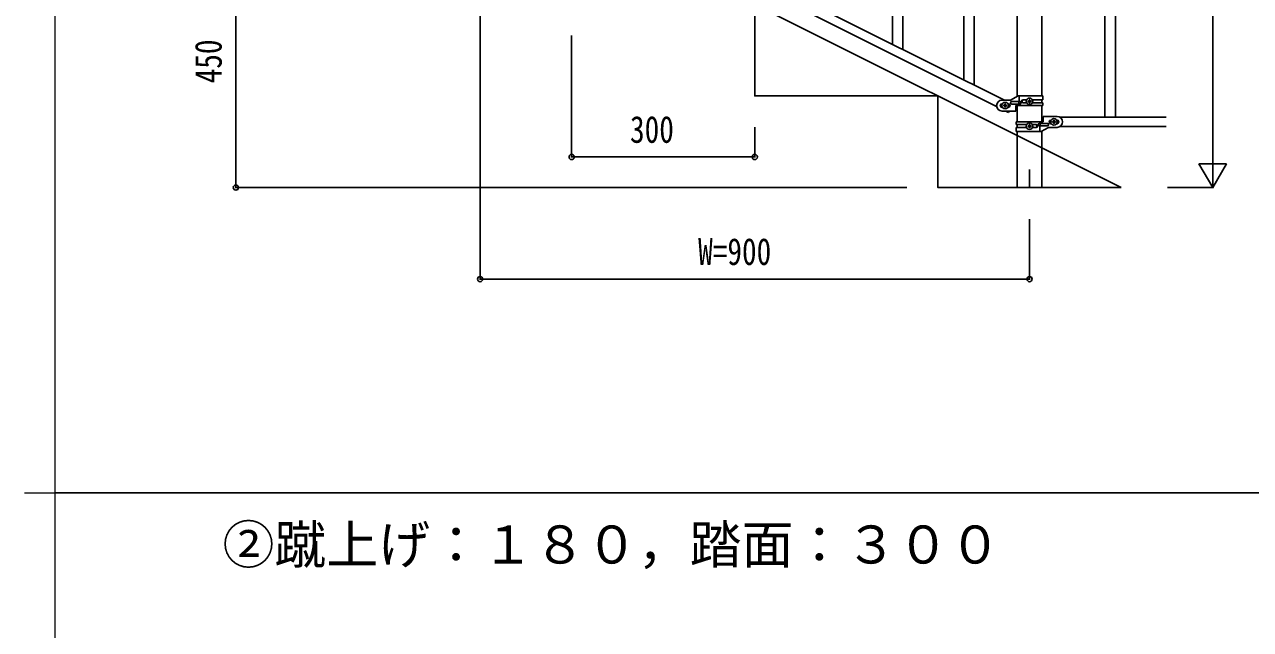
# Model space of a CAD drawing. Units: millimetres, scale not verified. Extents: x -4143 to 4140, y -2900 to 2898.
# Drawn here: x -3890 to -1882, y -26 to 964 of the extents above; entities that cross this region are included whole.
import ezdxf
from ezdxf.enums import TextEntityAlignment as Align

# ---------------------------------------------------------------- set-up
doc = ezdxf.new("R2010")
doc.units = ezdxf.units.MM
doc.header["$LTSCALE"] = 10
for name, color, linetype in [('0-1_USER1', 3, 'Continuous'), ('0-2_YKK_12', 2, 'Continuous'), ('0-3_YKK_A1', 4, 'Continuous'), ('0-4_YKK_D', 6, 'Continuous')]:
    doc.layers.add(name, color=color, linetype=linetype)
doc.layers.add('0-5_YKK_ZWAK', color=92, linetype='Continuous', lineweight=18)
doc.styles.add('ＭＳ ゴシック', font='')
doc.styles.get('ＭＳ ゴシック').set_extended_font_data('MS Gothic')

msp = doc.modelspace()

# ---------------------------------------------------------------- linework, layer by layer
at = {"layer": '0-2_YKK_12'}
msp.add_line((-2243.97, 727.16), (-2243.97, 697.5), dxfattribs=at)
at = {"layer": '0-3_YKK_A1'}
for p, q in [((-2351.47, 873.84), (-2351.47, 1729.12)), ((-2334.47, 865.34), (-2334.47, 1720.61)), ((-2120.47, 1672.54), (-2120.47, 812.54)), ((-2103.47, 1672.54), (-2103.47, 812.54)), ((-2264.22, 846.9), (-2264.22, 1602.54)), ((-2223.72, 1602.54), (-2223.72, 847.7)), ((-2468.47, 932.35), (-2468.47, 1266.24)), ((-2451.47, 923.85), (-2451.47, 1273.32)), ((-3102.75, 1232.79), (-2297.86, 830.25)), ((-3090.09, 1243.23), (-2285.2, 840.7)), ((-2093.97, 697.5), (-2993.97, 1147.5)), ((-2262.85, 847.7), (-2274.97, 840.7)), ((-2221.97, 847.7), (-2262.85, 847.7)), ((-2260.94, 838.2), (-2260.94, 847.7)), ((-2221.97, 841.2), (-2221.97, 847.7)), ((-2288.97, 840.7), (-2274.97, 840.7)), ((-2288.34, 834.7), (-2288.97, 834.7)), ((-2288.34, 828.7), (-2288.97, 828.7)), ((-2285.41, 831.22), (-2286.37, 831.22)), ((-2282.53, 832.18), (-2281.57, 832.18)), ((-2278.97, 834.7), (-2279.6, 834.7)), ((-2278.97, 828.7), (-2279.6, 828.7)), ((-2273.17, 838.2), (-2260.09, 838.2)), ((-2273.17, 834.2), (-2260.09, 834.2)), ((-2266.47, 831.7), (-2266.47, 822.7)), ((-2221.97, 831.7), (-2266.47, 831.7)), ((-2264.22, 805.04), (-2264.22, 831.7)), ((-2261.5, 834.2), (-2261.5, 838.2)), ((-2260.94, 831.7), (-2260.94, 834.2)), ((-2254.57, 841.2), (-2248.65, 841.2)), ((-2254.57, 836.2), (-2248.65, 836.2)), ((-2245.41, 839.18), (-2246.37, 839.18)), ((-2242.53, 838.22), (-2241.57, 838.22)), ((-2239.3, 841.2), (-2221.97, 841.2)), ((-2239.3, 836.2), (-2221.97, 836.2)), ((-2223.72, 841.2), (-2223.72, 836.2)), ((-2223.72, 831.7), (-2223.72, 805.04)), ((-2221.97, 831.7), (-2221.97, 836.2)), ((-2288.97, 822.7), (-2266.47, 822.7)), ((-2282.75, 822.7), (-2278.38, 820.52)), ((-2277.29, 822.7), (-2278.38, 820.52)), ((-2265.97, 805.04), (-2265.97, 800.54)), ((-2265.97, 805.04), (-2221.47, 805.04)), ((-2227, 805.04), (-2227, 802.54)), ((-2221.47, 805.04), (-2221.47, 814.04)), ((-2198.97, 814.04), (-2221.47, 814.04)), ((-2208.97, 808.04), (-2208.34, 808.04)), ((-2205.41, 805.52), (-2206.37, 805.52)), ((-2202.53, 804.56), (-2201.57, 804.56)), ((-2199.6, 808.04), (-2198.97, 808.04)), ((-2194, 812.54), (-2020.12, 812.54)), ((-2248.65, 800.54), (-2265.97, 800.54)), ((-2265.97, 795.54), (-2265.97, 789.04)), ((-2248.65, 795.54), (-2265.97, 795.54)), ((-2265.97, 789.04), (-2225.1, 789.04)), ((-2264.22, 795.54), (-2264.22, 800.54)), ((-2264.22, 697.5), (-2264.22, 789.04)), ((-2245.41, 798.52), (-2246.37, 798.52)), ((-2242.53, 797.56), (-2241.57, 797.56)), ((-2233.38, 800.54), (-2239.3, 800.54)), ((-2233.38, 795.54), (-2239.3, 795.54)), ((-2214.77, 802.54), (-2227.85, 802.54)), ((-2214.77, 798.54), (-2227.85, 798.54)), ((-2227, 798.54), (-2227, 789.04)), ((-2226.45, 802.54), (-2226.45, 798.54)), ((-2225.1, 789.04), (-2212.97, 796.04)), ((-2223.72, 789.83), (-2223.72, 697.5)), ((-2198.97, 796.04), (-2212.97, 796.04)), ((-2208.97, 802.04), (-2208.34, 802.04)), ((-2199.6, 802.04), (-2198.97, 802.04)), ((-2194, 797.54), (-2020.12, 797.54)), ((-3840.08, 197.5), (3959.92, 197.5))]:
    msp.add_line(p, q, dxfattribs=at)
for points in [[(-2093.97, 697.5), (-2393.97, 697.5), (-2393.97, 847.5), (-2693.97, 847.5), (-2693.97, 997.5), (-2993.97, 997.5), (-2993.97, 1147.5), (-3293.97, 1147.5)], [(-2286.37, 831.22), (-2286.37, 832.18), (-2285.41, 832.18)], [(-2284.45, 833.14), (-2284.45, 834.1), (-2283.49, 834.1), (-2283.49, 833.14)], [(-2283.49, 830.26), (-2283.49, 829.3), (-2284.45, 829.3), (-2284.45, 830.26)], [(-2281.57, 832.18), (-2281.57, 831.22), (-2282.53, 831.22)], [(-2246.37, 839.18), (-2246.37, 838.22), (-2245.41, 838.22)], [(-2243.49, 840.14), (-2243.49, 841.1), (-2244.45, 841.1), (-2244.45, 840.14)], [(-2244.45, 837.26), (-2244.45, 836.3), (-2243.49, 836.3), (-2243.49, 837.26)], [(-2241.57, 838.22), (-2241.57, 839.18), (-2242.53, 839.18)], [(-2206.37, 805.52), (-2206.37, 804.56), (-2205.41, 804.56)], [(-2203.49, 806.48), (-2203.49, 807.44), (-2204.45, 807.44), (-2204.45, 806.48)], [(-2204.45, 803.6), (-2204.45, 802.64), (-2203.49, 802.64), (-2203.49, 803.6)], [(-2201.57, 804.56), (-2201.57, 805.52), (-2202.53, 805.52)], [(-2246.37, 798.52), (-2246.37, 797.56), (-2245.41, 797.56)], [(-2243.49, 799.48), (-2243.49, 800.44), (-2244.45, 800.44), (-2244.45, 799.48)], [(-2244.45, 796.6), (-2244.45, 795.64), (-2243.49, 795.64), (-2243.49, 796.6)], [(-2241.57, 797.56), (-2241.57, 798.52), (-2242.53, 798.52)]]:
    msp.add_lwpolyline(points, dxfattribs=at)
for centre in [(-2243.97, 838.7), (-2283.97, 831.7), (-2243.97, 798.04), (-2203.97, 805.04)]:
    msp.add_circle(centre, 5.3, dxfattribs=at)
for centre, radius, start, end in [((-2288.97, 831.7), 9, 90, 270), ((-2288.97, 831.7), 3, 90, 270), ((-2285.41, 833.14), 0.96, 270, 0), ((-2285.41, 830.26), 0.96, 0, 90), ((-2282.53, 833.14), 0.96, 180, 270), ((-2282.53, 830.26), 0.96, 90, 180), ((-2278.97, 831.7), 3, 270, 90), ((-2273.17, 836.2), 2, 90, 270), ((-2260.09, 836.2), 2, 270, 90), ((-2254.57, 838.7), 2.5, 90, 270), ((-2253.82, 838.7), 2.5, 90, 270), ((-2245.41, 840.14), 0.96, 270, 0), ((-2245.41, 837.26), 0.96, 0, 90), ((-2242.53, 840.14), 0.96, 180, 270), ((-2242.53, 837.26), 0.96, 90, 180), ((-2208.97, 805.04), 3, 90, 270), ((-2205.41, 806.48), 0.96, 270, 0), ((-2205.41, 803.6), 0.96, 0, 90), ((-2202.53, 806.48), 0.96, 180, 270), ((-2202.53, 803.6), 0.96, 90, 180), ((-2198.97, 805.04), 9, 270, 90), ((-2198.97, 805.04), 3, 270, 90), ((-2245.41, 799.48), 0.96, 270, 0), ((-2245.41, 796.6), 0.96, 0, 90), ((-2242.53, 799.48), 0.96, 180, 270), ((-2242.53, 796.6), 0.96, 90, 180), ((-2234.13, 798.04), 2.5, 270, 90), ((-2233.38, 798.04), 2.5, 270, 90), ((-2227.85, 800.54), 2, 90, 270), ((-2214.77, 800.54), 2, 270, 90)]:
    msp.add_arc(centre, radius, start, end, dxfattribs=at)
at = {"layer": '0-4_YKK_D'}
for p, q in [((-1943.97, 742.54), (-1943.97, 1652.54)), ((-3543.97, 1147.5), (-3543.97, 697.5)), ((-3143.97, 1095.5), (-3143.97, 546.5)), ((-2993.97, 946.5), (-2993.97, 746.5)), ((-2693.97, 796.5), (-2693.97, 746.5)), ((-1943.97, 697.54), (-1943.97, 775.48)), ((-2693.97, 747.5), (-2993.97, 747.5)), ((-1943.97, 697.54), (-1966.47, 736.51)), ((-1921.47, 736.51), (-1966.47, 736.51)), ((-1943.97, 697.54), (-1921.47, 736.51)), ((-2444.97, 697.5), (-3544.97, 697.5)), ((-2017.97, 697.54), (-1942.97, 697.54)), ((-2243.97, 645.5), (-2243.97, 546.5)), ((-3143.97, 547.5), (-2243.97, 547.5))]:
    msp.add_line(p, q, dxfattribs=at)
for centre in [(-2993.97, 747.5), (-2693.97, 747.5), (-3543.97, 697.5), (-3143.97, 547.5), (-2243.97, 547.5)]:
    msp.add_circle(centre, 4.25, dxfattribs=at)
at = {"layer": '0-5_YKK_ZWAK', "color": 7}
for p, q in [((-3840.08, -2452.5), (-3840.08, 2847.5)), ((-3890.08, 197.5), (-3840.08, 197.5))]:
    msp.add_line(p, q, dxfattribs=at)

# ---------------------------------------------------------------- texts
at = {"layer": '0-1_USER1', "style": 'ＭＳ ゴシック'}
msp.add_text('②蹴上げ：１８０，踏面：３００', height=62.32, dxfattribs=at).set_placement((-3565.8, 62.99), align=Align.BOTTOM_LEFT)
at = {"layer": '0-4_YKK_D', "style": 'ＭＳ ゴシック', "width": 0.8}
msp.add_text('450', height=43.99, rotation=90, dxfattribs=at).set_placement((-3553.97, 868.1), align=Align.BOTTOM_LEFT)
for s, p in [('300', (-2898.37, 757.5)), ('W=900', (-2786.77, 557.5))]:
    msp.add_text(s, height=43.99, dxfattribs=at).set_placement(p, align=Align.BOTTOM_LEFT)

doc.saveas('drawing.dxf')
